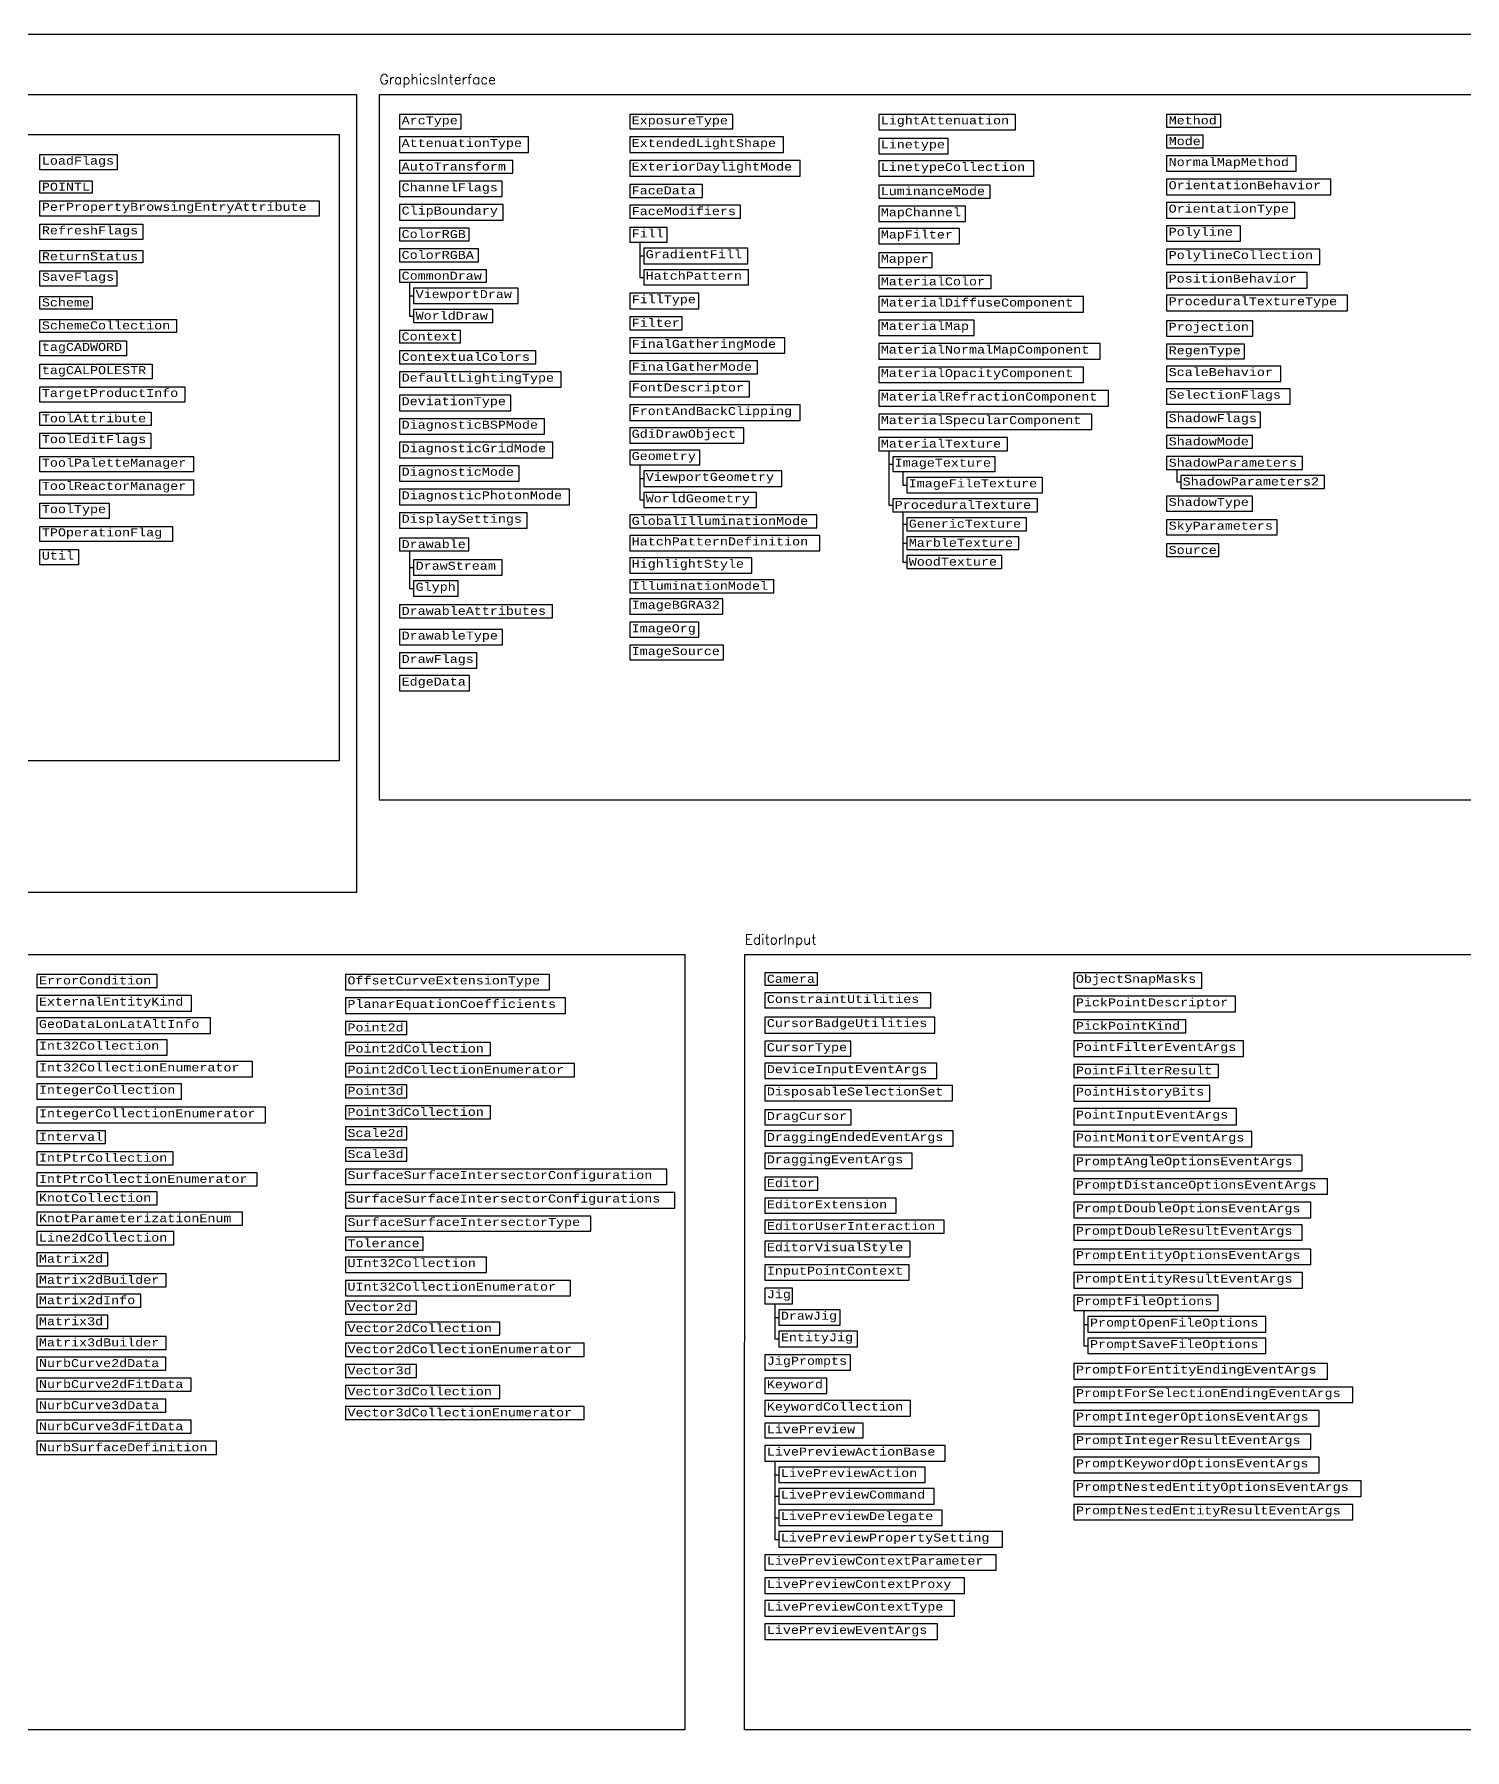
# Model space of a CAD drawing. Header units: inches. Extents: x 349 to 921, y -344 to 10.
# Drawn here: x 755.4 to 826.9, y -84.6 to 1.1 of the extents above; entities that cross this region are included whole.
import ezdxf

# ---------------------------------------------------------------- set-up
doc = ezdxf.new("R2010")
doc.units = ezdxf.units.IN
doc.header["$MEASUREMENT"] = 0
for name, color, linetype in [('Managed classes', 3, 'Continuous'), ('ObjectARX 2009 Managed classes', 7, 'Continuous'), ('ObjectARX 2010 Managed classes', 7, 'Continuous')]:
    doc.layers.add(name, color=color, linetype=linetype)
doc.styles.add('Categories', font='romanc.shx', dxfattribs={"height": 0.5})
doc.styles.add('PureManaged', font='cour.ttf', dxfattribs={"height": 0.4})
doc.styles.get("Standard").update_dxf_attribs({"font": 'cour.ttf'})

msp = doc.modelspace()

# ---------------------------------------------------------------- linework, layer by layer
for p, q in [((785.654, -9.291), (785.654, -11.047)), ((785.654, -9.979), (785.854, -9.979)), ((785.654, -11.047), (785.854, -11.047)), ((774.159, -11.285), (774.159, -12.981)), ((774.159, -11.973), (774.359, -11.973)), ((774.159, -12.981), (774.359, -12.981)), ((798.1, -19.711), (798.1, -22.438)), ((785.654, -20.418), (785.654, -22.174)), ((798.1, -20.377), (798.3, -20.377)), ((785.654, -21.106), (785.854, -21.106)), ((798.8, -20.743), (798.8, -21.431)), ((798.8, -21.431), (799, -21.431)), ((812.487, -20.649), (812.487, -21.274)), ((812.487, -21.274), (812.687, -21.274)), ((785.654, -22.174), (785.854, -22.174)), ((798.1, -22.438), (798.3, -22.438)), ((798.8, -22.759), (798.8, -25.274)), ((798.8, -23.386), (799, -23.386)), ((774.159, -24.722), (774.159, -26.596)), ((798.8, -24.334), (799, -24.334)), ((774.159, -25.543), (774.359, -25.543)), ((798.8, -25.274), (799, -25.274)), ((774.159, -26.596), (774.359, -26.596)), ((791.909, -56.017), (791.909, -56.017)), ((792.409, -62.343), (792.409, -64.106)), ((792.409, -63.031), (792.609, -63.031)), ((807.855, -62.686), (807.855, -64.449)), ((807.855, -63.374), (808.055, -63.374)), ((792.409, -64.106), (792.609, -64.106)), ((807.855, -64.449), (808.055, -64.449)), ((792.409, -70.206), (792.409, -74.12)), ((792.409, -70.894), (792.609, -70.894)), ((792.409, -71.969), (792.609, -71.969)), ((792.409, -73.045), (792.609, -73.045)), ((792.409, -74.12), (792.609, -74.12))]:
    msp.add_line(p, q)
for points in [[(636.228, 1.1), (920.942, 1.1), (920.942, -185.231), (636.229, -185.231)], [(639.228, -1.9), (771.504, -1.9), (771.504, -41.793), (639.228, -41.793)], [(772.659, -1.9), (871.828, -1.9), (871.828, -37.18), (772.659, -37.18)], [(773.659, -2.9), (773.659, -3.632), (776.74, -3.632), (776.74, -2.9)], [(785.154, -2.9), (785.154, -3.632), (790.312, -3.632), (790.312, -2.9)], [(797.6, -2.9), (797.6, -3.675), (804.439, -3.675), (804.439, -2.9)], [(811.987, -2.9), (811.987, -3.54), (814.688, -3.54), (814.688, -2.9)], [(742.743, -3.9), (770.634, -3.9), (770.634, -35.213), (742.743, -35.213)], [(773.659, -4.032), (773.659, -4.807), (780.102, -4.807), (780.102, -4.032)], [(785.154, -4.032), (785.154, -4.808), (792.833, -4.808), (792.833, -4.032)], [(797.6, -4.101), (797.6, -4.876), (801.064, -4.876), (801.064, -4.101)], [(811.987, -3.94), (811.987, -4.581), (813.805, -4.581), (813.805, -3.94)], [(755.683, -5.675), (755.683, -4.914), (759.55, -4.914), (759.55, -5.675)], [(811.987, -4.981), (811.987, -5.742), (818.462, -5.742), (818.462, -4.981)], [(773.659, -5.207), (773.659, -5.848), (779.31, -5.848), (779.31, -5.207)], [(785.154, -5.208), (785.154, -5.983), (793.674, -5.983), (793.674, -5.208)], [(797.6, -5.23), (797.6, -5.993), (805.35, -5.993), (805.35, -5.23)], [(755.683, -6.836), (755.683, -6.216), (758.303, -6.216), (758.303, -6.836)], [(773.659, -6.248), (773.659, -7.009), (778.787, -7.009), (778.787, -6.248)], [(785.154, -6.401), (785.154, -7.056), (788.788, -7.056), (788.788, -6.401)], [(797.6, -6.439), (797.6, -7.094), (803.165, -7.094), (803.165, -6.439)], [(811.987, -6.142), (811.987, -6.917), (820.187, -6.917), (820.187, -6.142)], [(755.683, -7.997), (755.683, -7.222), (769.634, -7.222), (769.634, -7.997)], [(773.659, -7.409), (773.659, -8.184), (778.839, -8.184), (778.839, -7.409)], [(785.154, -7.437), (785.154, -8.092), (790.691, -8.092), (790.691, -7.437)], [(797.6, -7.494), (797.6, -8.255), (801.93, -8.255), (801.93, -7.494)], [(811.987, -7.314), (811.987, -8.089), (818.4, -8.089), (818.4, -7.314)], [(755.683, -9.158), (755.683, -8.397), (760.824, -8.397), (760.824, -9.158)], [(785.154, -8.55), (785.154, -9.291), (787.032, -9.291), (787.032, -8.55)], [(811.987, -8.466), (811.987, -9.242), (815.67, -9.242), (815.67, -8.466)], [(773.659, -8.584), (773.659, -9.224), (777.137, -9.224), (777.137, -8.584)], [(797.6, -8.605), (797.6, -9.368), (801.638, -9.368), (801.638, -8.605)], [(755.683, -10.319), (755.683, -9.699), (760.824, -9.699), (760.824, -10.319)], [(773.659, -9.624), (773.659, -10.265), (777.592, -10.265), (777.592, -9.624)], [(785.854, -9.591), (785.854, -10.366), (791.065, -10.366), (791.065, -9.591)], [(797.6, -9.817), (797.6, -10.549), (800.274, -10.549), (800.274, -9.817)], [(811.987, -9.632), (811.987, -10.408), (819.648, -10.408), (819.648, -9.632)], [(755.683, -11.481), (755.683, -10.719), (759.531, -10.719), (759.531, -11.481)], [(773.659, -10.665), (773.659, -11.285), (777.998, -11.285), (777.998, -10.665)], [(785.854, -10.666), (785.854, -11.427), (791.084, -11.427), (791.084, -10.666)], [(797.6, -10.949), (797.6, -11.604), (803.215, -11.604), (803.215, -10.949)], [(811.987, -10.809), (811.987, -11.585), (819.001, -11.585), (819.001, -10.809)], [(755.683, -12.642), (755.683, -12.001), (758.287, -12.001), (758.287, -12.642)], [(774.359, -11.585), (774.359, -12.361), (779.576, -12.361), (779.576, -11.585)], [(785.154, -11.843), (785.154, -12.619), (788.607, -12.619), (788.607, -11.843)], [(811.987, -11.941), (811.987, -12.717), (821.024, -12.717), (821.024, -11.941)], [(774.359, -12.661), (774.359, -13.301), (778.308, -13.301), (778.308, -12.661)], [(797.6, -12.004), (797.6, -12.779), (807.826, -12.779), (807.826, -12.004)], [(755.683, -13.803), (755.683, -13.148), (762.502, -13.148), (762.502, -13.803)], [(773.659, -13.701), (773.659, -14.322), (776.707, -14.322), (776.707, -13.701)], [(785.154, -13.019), (785.154, -13.673), (787.782, -13.673), (787.782, -13.019)], [(797.6, -13.179), (797.6, -13.955), (802.374, -13.955), (802.374, -13.179)], [(811.987, -13.217), (811.987, -13.992), (816.287, -13.992), (816.287, -13.217)], [(755.683, -14.964), (755.683, -14.222), (760.005, -14.222), (760.005, -14.964)], [(785.154, -14.073), (785.154, -14.837), (792.904, -14.837), (792.904, -14.073)], [(797.6, -14.355), (797.6, -15.13), (808.667, -15.13), (808.667, -14.355)], [(811.987, -14.392), (811.987, -15.124), (815.884, -15.124), (815.884, -14.392)], [(755.683, -16.125), (755.683, -15.383), (761.29, -15.383), (761.29, -16.125)], [(773.659, -14.722), (773.659, -15.362), (780.467, -15.362), (780.467, -14.722)], [(785.154, -15.217), (785.154, -15.872), (791.548, -15.872), (791.548, -15.217)], [(773.659, -15.762), (773.659, -16.537), (781.734, -16.537), (781.734, -15.762)], [(785.154, -16.25), (785.154, -17.025), (791.143, -17.025), (791.143, -16.25)], [(797.6, -15.53), (797.6, -16.305), (807.826, -16.305), (807.826, -15.53)], [(811.987, -15.481), (811.987, -16.256), (817.7, -16.256), (817.7, -15.481)], [(755.683, -17.286), (755.683, -16.525), (762.928, -16.525), (762.928, -17.286)], [(773.659, -16.937), (773.659, -17.713), (779.213, -17.713), (779.213, -16.937)], [(797.6, -16.705), (797.6, -17.481), (809.087, -17.481), (809.087, -16.705)], [(811.987, -16.613), (811.987, -17.388), (818.158, -17.388), (818.158, -16.613)], [(755.683, -18.447), (755.683, -17.792), (761.242, -17.792), (761.242, -18.447)], [(785.154, -17.425), (785.154, -18.201), (793.676, -18.201), (793.676, -17.425)], [(797.6, -17.881), (797.6, -18.656), (808.246, -18.656), (808.246, -17.881)], [(811.987, -17.783), (811.987, -18.544), (816.675, -18.544), (816.675, -17.783)], [(755.683, -19.608), (755.683, -18.832), (761.226, -18.832), (761.226, -19.608)], [(773.659, -18.113), (773.659, -18.888), (780.894, -18.888), (780.894, -18.113)], [(785.154, -18.565), (785.154, -19.328), (790.861, -19.328), (790.861, -18.565)], [(773.659, -19.288), (773.659, -20.063), (781.314, -20.063), (781.314, -19.288)], [(785.154, -19.677), (785.154, -20.418), (788.654, -20.418), (788.654, -19.677)], [(797.6, -19.056), (797.6, -19.711), (804.041, -19.711), (804.041, -19.056)], [(811.987, -18.944), (811.987, -19.584), (816.271, -19.584), (816.271, -18.944)], [(755.683, -20.769), (755.683, -20.008), (763.358, -20.008), (763.358, -20.769)], [(773.659, -20.463), (773.659, -21.239), (779.633, -21.239), (779.633, -20.463)], [(798.3, -20.011), (798.3, -20.743), (803.41, -20.743), (803.41, -20.011)], [(811.987, -20.008), (811.987, -20.649), (818.775, -20.649), (818.775, -20.008)], [(755.683, -21.93), (755.683, -21.169), (763.358, -21.169), (763.358, -21.93)], [(785.854, -20.718), (785.854, -21.493), (792.753, -21.493), (792.753, -20.718)], [(799, -21.043), (799, -21.818), (805.791, -21.818), (805.791, -21.043)], [(812.687, -20.949), (812.687, -21.599), (819.882, -21.599), (819.882, -20.949)], [(773.659, -21.639), (773.659, -22.414), (782.154, -22.414), (782.154, -21.639)], [(785.854, -21.793), (785.854, -22.554), (791.486, -22.554), (791.486, -21.793)], [(798.3, -22.118), (798.3, -22.759), (805.528, -22.759), (805.528, -22.118)], [(811.987, -21.975), (811.987, -22.736), (816.271, -22.736), (816.271, -21.975)], [(755.683, -23.091), (755.683, -22.33), (759.142, -22.33), (759.142, -23.091)], [(773.659, -22.814), (773.659, -23.59), (780.037, -23.59), (780.037, -22.814)], [(785.154, -22.918), (785.154, -23.572), (794.5, -23.572), (794.5, -22.918)], [(799, -23.059), (799, -23.713), (804.985, -23.713), (804.985, -23.059)], [(755.683, -24.252), (755.683, -23.491), (762.309, -23.491), (762.309, -24.252)], [(785.154, -23.944), (785.154, -24.707), (794.66, -24.707), (794.66, -23.944)], [(811.987, -23.16), (811.987, -23.921), (817.515, -23.921), (817.515, -23.16)], [(755.683, -25.413), (755.683, -24.652), (757.609, -24.652), (757.609, -25.413)], [(773.659, -24.081), (773.659, -24.722), (777.112, -24.722), (777.112, -24.081)], [(799, -24.013), (799, -24.654), (804.6, -24.654), (804.6, -24.013)], [(811.987, -24.37), (811.987, -24.99), (814.59, -24.99), (814.59, -24.37)], [(774.359, -25.162), (774.359, -25.923), (778.781, -25.923), (778.781, -25.162)], [(785.154, -25.062), (785.154, -25.825), (791.252, -25.825), (791.252, -25.062)], [(799, -24.954), (799, -25.594), (803.755, -25.594), (803.755, -24.954)], [(774.359, -26.215), (774.359, -26.976), (776.583, -26.976), (776.583, -26.215)], [(785.154, -26.164), (785.154, -26.819), (792.356, -26.819), (792.356, -26.164)], [(773.659, -27.415), (773.659, -28.07), (781.297, -28.07), (781.297, -27.415)], [(785.154, -27.113), (785.154, -27.885), (789.814, -27.885), (789.814, -27.113)], [(785.154, -28.285), (785.154, -29.026), (788.61, -29.026), (788.61, -28.285)], [(773.659, -28.648), (773.659, -29.409), (778.793, -29.409), (778.793, -28.648)], [(773.659, -29.82), (773.659, -30.581), (777.516, -30.581), (777.516, -29.82)], [(785.154, -29.426), (785.154, -30.167), (789.844, -30.167), (789.844, -29.426)], [(773.659, -30.949), (773.659, -31.711), (777.149, -31.711), (777.149, -30.949)], [(724.438, -44.885), (787.909, -44.885), (787.909, -83.641), (724.438, -83.641)], [(790.909, -44.885), (861.92, -44.885), (861.906, -83.641), (790.895, -83.641)], [(755.536, -45.885), (755.536, -46.54), (761.548, -46.54), (761.548, -45.885)], [(770.953, -45.885), (770.953, -46.66), (781.148, -46.66), (781.148, -45.885)], [(791.909, -45.803), (791.909, -46.424), (794.546, -46.424), (794.546, -45.803)], [(807.351, -45.803), (807.351, -46.579), (813.747, -46.579), (813.747, -45.803)], [(755.536, -46.94), (755.536, -47.715), (763.258, -47.715), (763.258, -46.94)], [(770.953, -47.06), (770.953, -47.836), (781.946, -47.836), (781.946, -47.06)], [(791.909, -46.813), (791.909, -47.554), (800.208, -47.554), (800.208, -46.813)], [(807.351, -46.979), (807.351, -47.754), (815.434, -47.754), (815.434, -46.979)], [(755.536, -48.06), (755.536, -48.836), (764.207, -48.836), (764.207, -48.06)], [(770.953, -48.236), (770.953, -48.891), (774.022, -48.891), (774.022, -48.236)], [(791.909, -48.018), (791.909, -48.829), (800.408, -48.829), (800.408, -48.018)], [(807.351, -48.154), (807.351, -48.809), (812.941, -48.809), (812.941, -48.154)], [(755.536, -49.147), (755.536, -49.922), (762.043, -49.922), (762.043, -49.147)], [(770.953, -49.291), (770.953, -49.945), (778.195, -49.945), (778.195, -49.291)], [(791.909, -49.222), (791.909, -49.964), (796.213, -49.964), (796.213, -49.222)], [(807.351, -49.209), (807.351, -49.984), (815.823, -49.984), (815.823, -49.209)], [(755.536, -50.234), (755.536, -51.009), (766.301, -51.009), (766.301, -50.234)], [(770.953, -50.345), (770.953, -51), (782.397, -51), (782.397, -50.345)], [(791.909, -50.32), (791.909, -51.081), (800.508, -51.081), (800.508, -50.32)], [(807.351, -50.384), (807.351, -51.039), (814.583, -51.039), (814.583, -50.384)], [(755.536, -51.35), (755.536, -52.125), (762.761, -52.125), (762.761, -51.35)], [(770.953, -51.4), (770.953, -52.055), (774.022, -52.055), (774.022, -51.4)], [(791.909, -51.436), (791.909, -52.197), (801.279, -52.197), (801.279, -51.436)], [(807.351, -51.439), (807.351, -52.214), (814.142, -52.214), (814.142, -51.439)], [(755.536, -52.525), (755.536, -53.3), (766.963, -53.3), (766.963, -52.525)], [(770.953, -52.455), (770.953, -53.109), (778.195, -53.109), (778.195, -52.455)], [(791.909, -52.659), (791.909, -53.4), (796.217, -53.4), (796.217, -52.659)], [(807.351, -52.593), (807.351, -53.398), (815.471, -53.398), (815.471, -52.593)], [(755.536, -53.7), (755.536, -54.341), (758.956, -54.341), (758.956, -53.7)], [(770.953, -53.509), (770.953, -54.16), (774.019, -54.16), (774.019, -53.509)], [(791.909, -53.709), (791.909, -54.47), (801.312, -54.47), (801.312, -53.709)], [(807.351, -53.735), (807.351, -54.51), (816.243, -54.51), (816.243, -53.735)], [(755.536, -54.747), (755.536, -55.402), (762.34, -55.402), (762.34, -54.747)], [(770.953, -54.56), (770.953, -55.211), (774.019, -55.211), (774.019, -54.56)], [(791.909, -54.825), (791.909, -55.586), (799.277, -55.586), (799.277, -54.825)], [(770.953, -55.611), (770.953, -56.386), (787.016, -56.386), (787.016, -55.611)], [(807.351, -54.922), (807.351, -55.697), (818.764, -55.697), (818.764, -54.922)], [(755.536, -55.802), (755.536, -56.456), (766.543, -56.456), (766.543, -55.802)], [(791.909, -56.017), (791.909, -56.671), (794.561, -56.671), (794.561, -56.017)], [(807.351, -56.097), (807.351, -56.873), (820.024, -56.873), (820.024, -56.097)], [(755.536, -56.751), (755.536, -57.406), (761.548, -57.406), (761.548, -56.751)], [(770.953, -56.786), (770.953, -57.561), (787.406, -57.561), (787.406, -56.786)], [(791.909, -57.076), (791.909, -57.817), (798.476, -57.817), (798.476, -57.076)], [(807.351, -57.273), (807.351, -58.048), (819.184, -58.048), (819.184, -57.273)], [(755.536, -57.771), (755.536, -58.425), (765.808, -58.425), (765.808, -57.771)], [(770.953, -57.961), (770.953, -58.722), (783.221, -58.722), (783.221, -57.961)], [(791.909, -58.162), (791.909, -58.817), (800.862, -58.817), (800.862, -58.162)], [(755.536, -58.739), (755.536, -59.394), (762.375, -59.394), (762.375, -58.739)], [(770.953, -59.022), (770.953, -59.662), (774.832, -59.662), (774.832, -59.022)], [(807.351, -58.398), (807.351, -59.159), (818.764, -59.159), (818.764, -58.398)], [(755.536, -59.794), (755.536, -60.448), (759.078, -60.448), (759.078, -59.794)], [(791.909, -59.217), (791.909, -59.992), (799.168, -59.992), (799.168, -59.217)], [(807.355, -59.61), (807.355, -60.385), (819.188, -60.385), (819.188, -59.61)], [(755.536, -60.848), (755.536, -61.503), (761.991, -61.503), (761.991, -60.848)], [(770.953, -60.013), (770.953, -60.789), (777.993, -60.789), (777.993, -60.013)], [(791.909, -60.392), (791.909, -61.168), (799.124, -61.168), (799.124, -60.392)], [(807.355, -60.785), (807.355, -61.561), (818.768, -61.561), (818.768, -60.785)], [(770.953, -61.189), (770.953, -61.95), (782.198, -61.95), (782.198, -61.189)], [(791.909, -61.568), (791.909, -62.343), (793.284, -62.343), (793.284, -61.568)], [(755.536, -61.866), (755.536, -62.521), (760.721, -62.521), (760.721, -61.866)], [(770.953, -62.214), (770.953, -62.864), (774.497, -62.864), (774.497, -62.214)], [(807.355, -61.911), (807.355, -62.686), (814.566, -62.686), (814.566, -61.911)], [(755.536, -62.921), (755.536, -63.576), (759.078, -63.576), (759.078, -62.921)], [(770.953, -63.264), (770.953, -63.919), (778.67, -63.919), (778.67, -63.264)], [(792.609, -62.643), (792.609, -63.419), (795.669, -63.419), (795.669, -62.643)], [(808.055, -62.986), (808.055, -63.761), (816.947, -63.761), (816.947, -62.986)], [(755.536, -63.976), (755.536, -64.63), (761.991, -64.63), (761.991, -63.976)], [(792.609, -63.719), (792.609, -64.494), (796.533, -64.494), (796.533, -63.719)], [(808.055, -64.061), (808.055, -64.837), (816.947, -64.837), (816.947, -64.061)], [(755.536, -65.01), (755.536, -65.66), (761.982, -65.66), (761.982, -65.01)], [(770.953, -64.319), (770.953, -64.974), (782.873, -64.974), (782.873, -64.319)], [(791.909, -64.894), (791.909, -65.669), (796.181, -65.669), (796.181, -64.894)], [(770.953, -65.374), (770.953, -66.024), (774.497, -66.024), (774.497, -65.374)], [(807.355, -65.332), (807.355, -66.107), (820.028, -66.107), (820.028, -65.332)], [(755.536, -66.06), (755.536, -66.715), (763.243, -66.715), (763.243, -66.06)], [(770.953, -66.424), (770.953, -67.079), (778.67, -67.079), (778.67, -66.424)], [(791.909, -66.069), (791.909, -66.83), (795.008, -66.83), (795.008, -66.069)], [(807.355, -66.507), (807.355, -67.283), (821.289, -67.283), (821.289, -66.507)], [(755.536, -67.115), (755.536, -67.765), (761.982, -67.765), (761.982, -67.115)], [(770.953, -67.479), (770.953, -68.134), (782.873, -68.134), (782.873, -67.479)], [(791.909, -67.182), (791.909, -67.957), (799.181, -67.957), (799.181, -67.182)], [(807.355, -67.683), (807.355, -68.458), (819.608, -68.458), (819.608, -67.683)], [(755.536, -68.165), (755.536, -68.82), (763.243, -68.82), (763.243, -68.165)], [(791.909, -68.313), (791.909, -69.054), (796.816, -69.054), (796.816, -68.313)], [(755.536, -69.22), (755.536, -69.875), (764.504, -69.875), (764.504, -69.22)], [(791.909, -69.431), (791.909, -70.206), (800.918, -70.206), (800.918, -69.431)], [(807.355, -68.858), (807.355, -69.619), (819.188, -69.619), (819.188, -68.858)], [(807.355, -70.019), (807.355, -70.795), (819.608, -70.795), (819.608, -70.019)], [(792.609, -70.506), (792.609, -71.281), (799.925, -71.281), (799.925, -70.506)], [(792.609, -71.581), (792.609, -72.357), (800.366, -72.357), (800.366, -71.581)], [(807.355, -71.195), (807.355, -71.97), (821.709, -71.97), (821.709, -71.195)], [(792.609, -72.657), (792.609, -73.432), (800.771, -73.432), (800.771, -72.657)], [(807.355, -72.37), (807.355, -73.145), (821.289, -73.145), (821.289, -72.37)], [(792.609, -73.732), (792.609, -74.508), (803.788, -74.508), (803.788, -73.732)], [(791.909, -74.886), (791.909, -75.662), (803.466, -75.662), (803.466, -74.886)], [(791.909, -76.049), (791.909, -76.825), (801.885, -76.825), (801.885, -76.049)], [(791.909, -77.182), (791.909, -77.957), (801.378, -77.957), (801.378, -77.182)], [(791.909, -78.345), (791.909, -79.12), (800.543, -79.12), (800.543, -78.345)]]:
    msp.add_lwpolyline(points, close=True)

# ---------------------------------------------------------------- texts
at = {"insert": (772.659, -0.9), "char_height": 0.5, "width": 10.39874, "attachment_point": 1, "style": 'Categories'}
msp.add_mtext('{\\C1;GraphicsInterface}', dxfattribs=at)
at = {"color": 1, "insert": (790.909, -43.885), "char_height": 0.5, "width": 6.61295, "attachment_point": 1, "style": 'Categories'}
msp.add_mtext('EditorInput', dxfattribs=at)
at = {"layer": 'Managed classes', "char_height": 0.4, "attachment_point": 1, "style": 'PureManaged'}
for s, insert in [('{\\Fcourier new;ArcType}', (773.759, -3)), ('{\\Fcourier new;ExposureType}', (785.254, -3)), ('{\\Fcourier new;LightAttenuation}', (797.7, -3)), ('{\\Fcourier new;Method}', (812.087, -3)), ('{\\Fcourier new;AttenuationType}', (773.759, -4.132)), ('{\\Fcourier new;ExtendedLightShape}', (785.254, -4.132)), ('{\\Fcourier new;Linetype}', (797.7, -4.201)), ('{\\Fcourier new;Mode}', (812.087, -4.04)), ('{\\Fcourier new;LoadFlags}', (755.783, -5.014)), ('{\\Fcourier new;NormalMapMethod}', (812.087, -5.081)), ('{\\Fcourier new;AutoTransform}', (773.759, -5.307)), ('{\\Fcourier new;ExteriorDaylightMode}', (785.254, -5.308)), ('{\\Fcourier new;POINTL}', (755.783, -6.316)), ('{\\Fcourier new;ChannelFlags}', (773.759, -6.348)), ('{\\Fcourier new|c0;FaceData}', (785.254, -6.501)), ('{\\Fcourier new;LuminanceMode}', (797.7, -6.539)), ('{\\Fcourier new;PerPropertyBrowsingEntryAttribute}', (755.783, -7.322)), ('{\\Fcourier new;ClipBoundary}', (773.759, -7.509)), ('{\\Fcourier new;FaceModifiers}', (785.254, -7.537)), ('{\\Fcourier new;MapChannel}', (797.7, -7.594)), ('{\\Fcourier new;OrientationType}', (812.087, -7.414)), ('{\\Fcourier new;RefreshFlags}', (755.783, -8.497)), ('{\\Fcourier new;ColorRGB}', (773.759, -8.684)), ('{\\Fcourier new|c0;Fill}', (785.254, -8.65)), ('{\\Fcourier new;ReturnStatus}', (755.783, -9.799)), ('{\\Fcourier new;ColorRGBA}', (773.759, -9.724)), ('{\\Fcourier new|c0;GradientFill}', (785.954, -9.691)), ('{\\Fcourier new;Mapper}', (797.7, -9.917)), ('{\\Fcourier new;SaveFlags}', (755.783, -10.819)), ('{\\Fcourier new;CommonDraw}', (773.759, -10.765)), ('{\\Fcourier new|c0;HatchPattern}', (785.954, -10.766)), ('{\\Fcourier new;MaterialColor}', (797.7, -11.049)), ('{\\Fcourier new;ViewportDraw}', (774.459, -11.685)), ('{\\Fcourier new;FillType}', (785.254, -11.943)), ('{\\Fcourier new;Scheme}', (755.783, -12.101)), ('{\\Fcourier new;WorldDraw}', (774.459, -12.761)), ('{\\Fcourier new;MaterialDiffuseComponent}', (797.7, -12.104)), ('{\\Fcourier new;SchemeCollection}', (755.783, -13.248)), ('{\\Fcourier new;Filter}', (785.254, -13.119)), ('{\\Fcourier new;MaterialMap}', (797.7, -13.279)), ('{\\Fcourier new;Projection}', (812.087, -13.317)), ('{\\Fcourier new;tagCADWORD}', (755.783, -14.322)), ('{\\Fcourier new;Context}', (773.759, -13.801)), ('{\\Fcourier new;MaterialNormalMapComponent}', (797.7, -14.455)), ('{\\Fcourier new;RegenType}', (812.087, -14.492)), ('{\\Fcourier new;ContextualColors}', (773.759, -14.822)), ('{\\Fcourier new;FinalGatherMode}', (785.254, -15.317)), ('{\\Fcourier new;tagCALPOLESTR}', (755.783, -15.483)), ('{\\Fcourier new;DefaultLightingType}', (773.759, -15.862)), ('{\\Fcourier new;MaterialOpacityComponent}', (797.7, -15.63)), ('{\\Fcourier new;TargetProductInfo}', (755.783, -16.625)), ('{\\Fcourier new;DeviationType}', (773.759, -17.037)), ('{\\Fcourier new;FontDescriptor}', (785.254, -16.35)), ('{\\Fcourier new;MaterialRefractionComponent}', (797.7, -16.805)), ('{\\Fcourier new;ToolAttribute}', (755.783, -17.892)), ('{\\Fcourier new;FrontAndBackClipping}', (785.254, -17.525)), ('{\\Fcourier new;MaterialSpecularComponent}', (797.7, -17.981)), ('{\\Fcourier new;ShadowFlags}', (812.087, -17.883)), ('{\\Fcourier new;DiagnosticBSPMode}', (773.759, -18.213)), ('{\\Fcourier new;ToolEditFlags}', (755.783, -18.932)), ('{\\Fcourier new;DiagnosticGridMode}', (773.759, -19.388)), ('{\\Fcourier new;MaterialTexture}', (797.7, -19.156)), ('{\\Fcourier new;ShadowMode}', (812.087, -19.044)), ('{\\Fcourier new;ToolPaletteManager}', (755.783, -20.108)), ('{\\Fcourier new;DiagnosticMode}', (773.759, -20.563)), ('{\\Fcourier new;Geometry}', (785.254, -19.777)), ('{\\Fcourier new;ImageTexture}', (798.4, -20.111)), ('{\\Fcourier new;ShadowParameters}', (812.087, -20.108)), ('{\\Fcourier new;ViewportGeometry}', (785.954, -20.818)), ('{\\Fcourier new;ImageFileTexture}', (799.1, -21.143)), ('{\\Fcourier new;ShadowParameters2}', (812.787, -21.049)), ('{\\Fcourier new;DiagnosticPhotonMode}', (773.759, -21.739)), ('{\\Fcourier new;WorldGeometry}', (785.954, -21.893)), ('{\\Fcourier new;ProceduralTexture}', (798.4, -22.218)), ('{\\Fcourier new;ShadowType}', (812.087, -22.075)), ('{\\Fcourier new;ToolType}', (755.783, -22.43)), ('{\\Fcourier new;DisplaySettings}', (773.759, -22.914)), ('{\\Fcourier new;GlobalIlluminationMode}', (785.254, -23.018)), ('{\\Fcourier new;GenericTexture}', (799.1, -23.159)), ('{\\Fcourier new|c0;HatchPatternDefinition}', (785.254, -24.044)), ('{\\Fcourier new;SkyParameters}', (812.087, -23.26)), ('{\\Fcourier new;Drawable}', (773.759, -24.181)), ('{\\Fcourier new;MarbleTexture}', (799.1, -24.113)), ('{\\Fcourier new;Source}', (812.087, -24.47)), ('{\\Fcourier new;WoodTexture}', (799.1, -25.054)), ('{\\Fcourier new;Glyph}', (774.459, -26.315)), ('{\\Fcourier new;IlluminationModel}', (785.254, -26.264)), ('{\\Fcourier new;DrawableAttributes}', (773.759, -27.515)), ('{\\Fcourier new;DrawableType}', (773.759, -28.748)), ('{\\Fcourier new;ImageOrg}', (785.254, -28.385)), ('{\\Fcourier new;DrawFlags}', (773.759, -29.92)), ('{\\Fcourier new;ImageSource}', (785.254, -29.526)), ('{\\Fcourier new;EdgeData}', (773.759, -31.049)), ('{\\Fcourier new;ErrorCondition}', (755.636, -45.985)), ('{\\Fcourier new;OffsetCurveExtensionType}', (771.053, -45.985)), ('{\\Fcourier new;Camera}', (792.009, -45.903)), ('{\\Fcourier new;ObjectSnapMasks}', (807.451, -45.903)), ('{\\Fcourier new;ExternalEntityKind}', (755.636, -47.04)), ('{\\Fcourier new;PlanarEquationCoefficients}', (771.053, -47.16)), ('{\\Fcourier new;PickPointDescriptor}', (807.451, -47.079)), ('{\\Fcourier new;Point2d}', (771.053, -48.336)), ('{\\Fcourier new|c0;CursorBadgeUtilities}', (792.009, -48.118)), ('{\\Fcourier new;PickPointKind}', (807.451, -48.254)), ('{\\Fcourier new;Point2dCollection}', (771.053, -49.391)), ('{\\Fcourier new;CursorType}', (792.009, -49.322)), ('{\\Fcourier new;PointFilterEventArgs}', (807.451, -49.309)), ('{\\Fcourier new;Point2dCollectionEnumerator}', (771.053, -50.445)), ('{\\Fcourier new;PointFilterResult}', (807.451, -50.484)), ('{\\Fcourier new;IntegerCollection}', (755.636, -51.45)), ('{\\Fcourier new;Point3d}', (771.053, -51.5)), ('{\\Fcourier new;PointHistoryBits}', (807.451, -51.539)), ('{\\Fcourier new;IntegerCollectionEnumerator}', (755.636, -52.625)), ('{\\Fcourier new;Point3dCollection}', (771.053, -52.555)), ('{\\Fcourier new;DragCursor}', (792.009, -52.759)), ('{\\Fcourier new;Interval}', (755.636, -53.8)), ('{\\Fcourier new;Scale2d}', (771.053, -53.609)), ('{\\Fcourier new;PointMonitorEventArgs}', (807.451, -53.835)), ('{\\Fcourier new;IntPtrCollection}', (755.636, -54.847)), ('{\\Fcourier new;Scale3d}', (771.053, -54.66)), ('{\\Fcourier new;SurfaceSurfaceIntersectorConfiguration}', (771.053, -55.711)), ('{\\Fcourier new;PromptAngleOptionsEventArgs}', (807.451, -55.022)), ('{\\Fcourier new;IntPtrCollectionEnumerator}', (755.636, -55.902)), ('{\\Fcourier new;Editor}', (792.009, -56.117)), ('{\\Fcourier new;PromptDistanceOptionsEventArgs}', (807.451, -56.197)), ('{\\Fcourier new;KnotCollection}', (755.636, -56.851)), ('{\\Fcourier new;SurfaceSurfaceIntersectorConfigurations}', (771.053, -56.886)), ('{\\Fcourier new;PromptDoubleOptionsEventArgs}', (807.451, -57.373)), ('{\\Fcourier new;SurfaceSurfaceIntersectorType}', (771.053, -58.061)), ('{\\Fcourier new;EditorUserInteraction}', (792.009, -58.262)), ('{\\Fcourier new;Line2dCollection}', (755.636, -58.839)), ('{\\Fcourier new;Tolerance}', (771.053, -59.122)), ('{\\Fcourier new;PromptDoubleResultEventArgs}', (807.451, -58.498)), ('{\\Fcourier new;Matrix2d}', (755.636, -59.894)), ('{\\Fcourier new;EditorVisualStyle}', (792.009, -59.317)), ('{\\Fcourier new;PromptEntityOptionsEventArgs}', (807.455, -59.71)), ('{\\Fcourier new;InputPointContext}', (792.009, -60.492)), ('{\\Fcourier new;PromptEntityResultEventArgs}', (807.455, -60.885)), ('{\\Fcourier new;Matrix2dBuilder}', (755.636, -60.948)), ('{\\Fcourier new;Jig}', (792.009, -61.668)), ('{\\Fcourier new;Matrix2dInfo}', (755.636, -61.966)), ('{\\Fcourier new;Vector2d}', (771.053, -62.314)), ('{\\Fcourier new;PromptFileOptions}', (807.455, -62.011)), ('{\\Fcourier new;Matrix3d}', (755.636, -63.021)), ('{\\Fcourier new;Vector2dCollection}', (771.053, -63.364)), ('{\\Fcourier new;DrawJig}', (792.709, -62.743)), ('{\\Fcourier new;PromptOpenFileOptions}', (808.155, -63.086)), ('{\\Fcourier new;Matrix3dBuilder}', (755.636, -64.076)), ('{\\Fcourier new;EntityJig}', (792.709, -63.819)), ('{\\Fcourier new;PromptSaveFileOptions}', (808.155, -64.161)), ('{\\Fcourier new;NurbCurve2dData}', (755.636, -65.11)), ('{\\Fcourier new;Vector2dCollectionEnumerator}', (771.053, -64.419)), ('{\\Fcourier new;JigPrompts}', (792.009, -64.994)), ('{\\Fcourier new;Vector3d}', (771.053, -65.474)), ('{\\Fcourier new;PromptForEntityEndingEventArgs}', (807.455, -65.432)), ('{\\Fcourier new;NurbCurve2dFitData}', (755.636, -66.16)), ('{\\Fcourier new;Vector3dCollection}', (771.053, -66.524)), ('{\\Fcourier new;Keyword}', (792.009, -66.169)), ('{\\Fcourier new;PromptForSelectionEndingEventArgs}', (807.455, -66.607)), ('{\\Fcourier new;NurbCurve3dData}', (755.636, -67.215)), ('{\\Fcourier new;Vector3dCollectionEnumerator}', (771.053, -67.579)), ('{\\Fcourier new;KeywordCollection}', (792.009, -67.282)), ('{\\Fcourier new;NurbCurve3dFitData}', (755.636, -68.265)), ('{\\Fcourier new;PromptIntegerOptionsEventArgs}', (807.455, -67.783)), ('{\\Fcourier new;NurbSurfaceDefinition}', (755.636, -69.32)), ('{\\Fcourier new;PromptIntegerResultEventArgs}', (807.455, -68.958)), ('{\\Fcourier new;PromptKeywordOptionsEventArgs}', (807.455, -70.119)), ('{\\Fcourier new;PromptNestedEntityOptionsEventArgs}', (807.455, -71.295)), ('{\\Fcourier new;PromptNestedEntityResultEventArgs}', (807.455, -72.47))]:
    msp.add_mtext(s, dxfattribs=dict(at, insert=insert))
at = {"layer": 'Managed classes', "color": 6, "char_height": 0.4, "attachment_point": 1, "style": 'PureManaged'}
for s, insert in [('{\\Fcourier new|c0;LinetypeCollection}', (797.7, -5.33)), ('{\\Fcourier new|c0;OrientationBehavior}', (812.087, -6.242)), ('{\\Fcourier new|c0;Polyline}', (812.087, -8.566)), ('{\\Fcourier new|c0;MapFilter}', (797.7, -8.705)), ('{\\Fcourier new|c0;PositionBehavior}', (812.087, -10.909)), ('{\\Fcourier new|c0;ProceduralTextureType}', (812.087, -12.041)), ('{\\Fcourier new|c0;FinalGatheringMode}', (785.254, -14.173)), ('{\\Fcourier new|c0;ScaleBehavior}', (812.087, -15.581)), ('{\\Fcourier new|c0;SelectionFlags}', (812.087, -16.713)), ('{\\Fcourier new|c0;GdiDrawObject}', (785.254, -18.665)), ('{\\Fcourier new|c0;ToolReactorManager}', (755.783, -21.269)), ('{\\Fcourier new|c0;TPOperationFlag}', (755.783, -23.591)), ('{\\Fcourier new|c0;Util}', (755.783, -24.752)), ('{\\Fcourier new|c0;DrawStream}', (774.459, -25.262)), ('{\\Fcourier new|c0;HighlightStyle}', (785.254, -25.162)), ('{\\Fcourier new|c0;ConstraintUtilities}', (792.009, -46.913)), ('{\\Fcourier new|c0;GeoDataLonLatAltInfo}', (755.636, -48.16)), ('{\\Fcourier new|c0;Int32Collection}', (755.636, -49.247)), ('{\\Fcourier new|c0;Int32CollectionEnumerator}', (755.636, -50.334)), ('{\\Fcourier new|c0;DeviceInputEventArgs}', (792.009, -50.42)), ('{\\Fcourier new|c0;DisposableSelectionSet}', (792.009, -51.536)), ('{\\Fcourier new|c0;PointInputEventArgs}', (807.451, -52.693)), ('{\\Fcourier new|c0;DraggingEndedEventArgs}', (792.009, -53.809)), ('{\\Fcourier new|c0;DraggingEventArgs}', (792.009, -54.925)), ('{\\Fcourier new|c0;EditorExtension}', (792.009, -57.176)), ('{\\Fcourier new|c0;KnotParameterizationEnum}', (755.636, -57.871)), ('{\\Fcourier new|c0;UInt32Collection}', (771.053, -60.113)), ('{\\Fcourier new|c0;UInt32CollectionEnumerator}', (771.053, -61.289)), ('{\\Fcourier new|c0;LivePreview}', (792.009, -68.413)), ('{\\Fcourier new|c0;LivePreviewActionBase}', (792.009, -69.531)), ('{\\Fcourier new|c0;LivePreviewAction}', (792.709, -70.606)), ('{\\Fcourier new|c0;LivePreviewCommand}', (792.709, -71.681)), ('{\\Fcourier new|c0;LivePreviewDelegate}', (792.709, -72.757)), ('{\\Fcourier new|c0;LivePreviewPropertySetting}', (792.709, -73.832)), ('{\\Fcourier new|c0;LivePreviewContextParameter}', (792.009, -74.986)), ('{\\Fcourier new|c0;LivePreviewContextProxy}', (792.009, -76.149)), ('{\\Fcourier new|c0;LivePreviewContextType}', (792.009, -77.282)), ('{\\Fcourier new|c0;LivePreviewEventArgs}', (792.009, -78.445))]:
    msp.add_mtext(s, dxfattribs=dict(at, insert=insert))
at = {"layer": 'ObjectARX 2009 Managed classes', "color": 3, "insert": (785.254, -27.213), "char_height": 0.4, "attachment_point": 1}
msp.add_mtext('{\\Fcourier new;ImageBGRA32}', dxfattribs=at)
at = {"layer": 'ObjectARX 2010 Managed classes', "color": 3, "insert": (812.087, -9.732), "char_height": 0.4, "attachment_point": 1}
msp.add_mtext('{\\Fcourier new;PolylineCollection}', dxfattribs=at)

doc.saveas('drawing.dxf')
